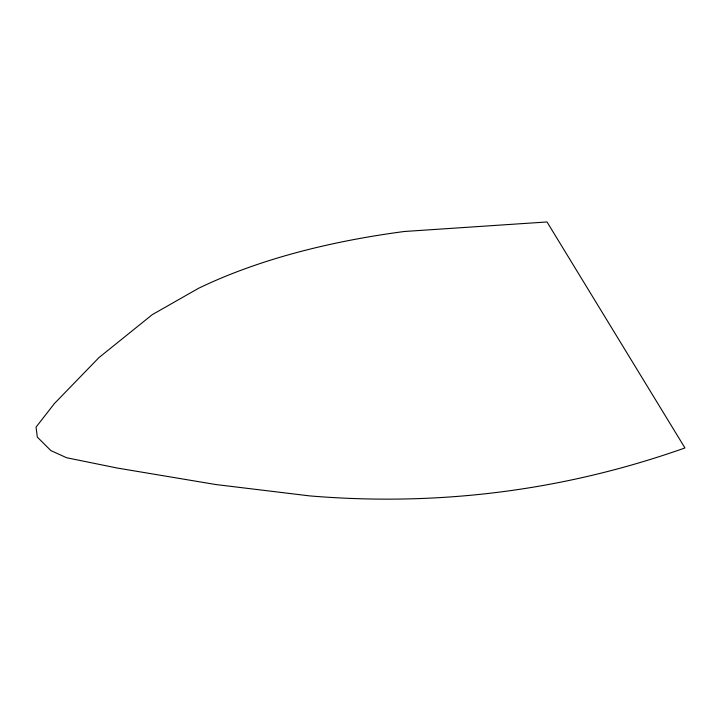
<?xml version="1.0" encoding="UTF-8"?>
<svg xmlns="http://www.w3.org/2000/svg" width="721" height="721" viewBox="0 0 721 721"><rect width="100%" height="100%" fill="white"/><g stroke="black" fill="none" stroke-linecap="round" stroke-linejoin="round"><path stroke-width="1.08" d="M54.417 403.544L36.05 427.12L37.312 437.088L50.858 450.58L66.611 457.736L117.144 468.019L215.777 484.53L309.507 495.877A4257.09 1938.138 80.5 0 0 684.95 447.948L547.023 221.96L404.463 231.477A861.28 383.662 14.3 0 0 198.491 288.328L152.248 314.662L98.93 357.616L54.417 403.544"/></g></svg>
